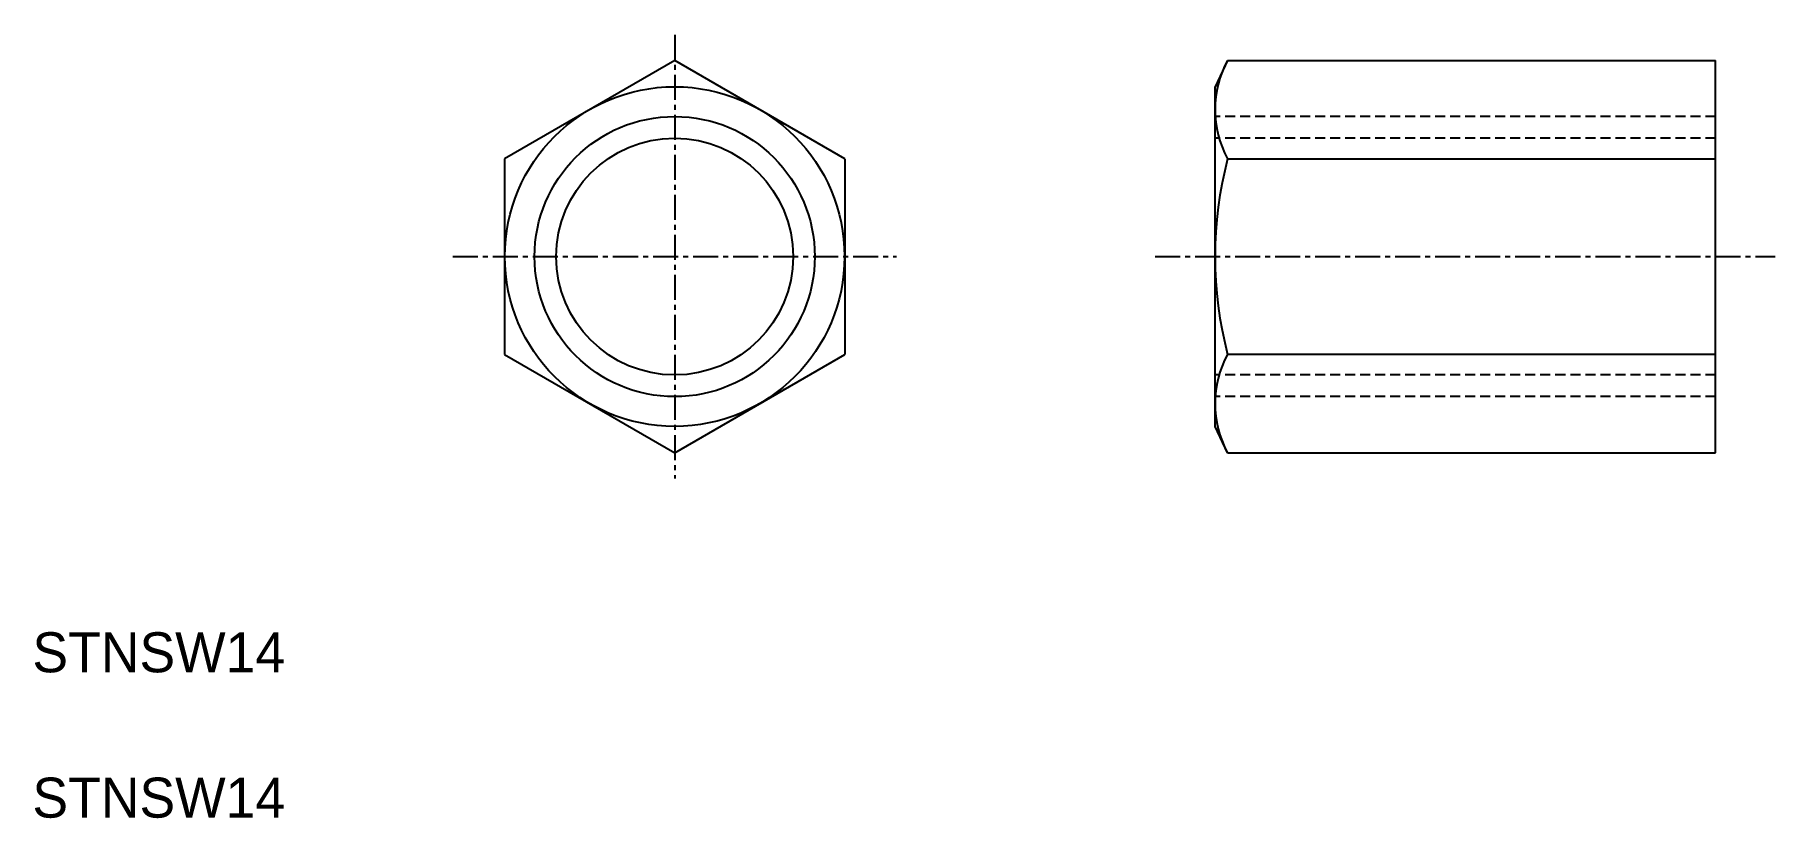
# Model space of a CAD drawing. Extents: x 90.9 to 177.9, y 108.1 to 147.2.
import ezdxf

# ---------------------------------------------------------------- set-up
doc = ezdxf.new("R2010")
doc.units = 0
doc.linetypes.add('CENTER', pattern=[2, 1.25, -0.25, 0.25, -0.25])
doc.linetypes.add('DASHED', pattern=[0.75, 0.5, -0.25])
doc.layers.get('0').update_dxf_attribs({"linetype": 'CONTINUOUS'})
doc.layers.add('CENTER', color=1, linetype='CENTER')

msp = doc.modelspace()

# ---------------------------------------------------------------- linework, layer by layer
at = {"color": 7, "linetype": 'CONTINUOUS'}
for p, q in [((122.891, 145.96), (114.391, 141.052)), ((131.391, 141.052), (122.891, 145.96)), ((150.517, 145.96), (149.891, 144.647)), ((150.517, 145.96), (174.891, 145.96)), ((174.891, 126.36), (174.891, 145.96)), ((149.891, 127.673), (149.891, 144.647)), ((114.391, 141.052), (114.391, 131.267)), ((131.391, 141.052), (131.391, 131.267)), ((150.517, 141.052), (174.891, 141.052)), ((114.391, 131.267), (122.891, 126.36)), ((122.891, 126.36), (131.391, 131.267)), ((174.891, 131.267), (150.517, 131.267)), ((150.517, 126.36), (149.891, 127.673)), ((150.517, 126.36), (174.891, 126.36))]:
    msp.add_line(p, q, dxfattribs=at)
at = {"color": 3, "linetype": 'DASHED'}
for p, q in [((174.891, 143.16), (149.891, 143.16)), ((174.891, 142.077), (149.891, 142.077)), ((174.891, 130.242), (149.891, 130.242)), ((174.891, 129.16), (149.891, 129.16))]:
    msp.add_line(p, q, dxfattribs=at)
at = {"color": 7, "linetype": 'CONTINUOUS'}
for radius in [8.487, 5.918]:
    msp.add_circle((122.891, 136.16), radius, dxfattribs=at)
at = {"color": 3, "linetype": 'CONTINUOUS'}
msp.add_circle((122.891, 136.16), 7, dxfattribs=at)
at = {"color": 7, "linetype": 'CONTINUOUS'}
for centre in [(154.996, 143.506), (154.996, 128.813)]:
    msp.add_arc(centre, 5.107, 151.28526, 208.71474, dxfattribs=at)
msp.add_arc((169.347, 136.16), 19.455, 165.43533, 194.56467)
at = {"layer": 'CENTER', "color": 1, "linetype": 'CENTER'}
for p, q in [((122.891, 147.243), (122.891, 125.077)), ((111.809, 136.16), (133.974, 136.16)), ((146.891, 136.16), (177.876, 136.16))]:
    msp.add_line(p, q, dxfattribs=at)

# ---------------------------------------------------------------- texts
at = {"color": 7, "linetype": 'CONTINUOUS'}
for p in [(90.8, 115.384), (90.8, 108.121)]:
    msp.add_text('STNSW14', height=2, dxfattribs=at).set_placement(p)

doc.saveas('drawing.dxf')
